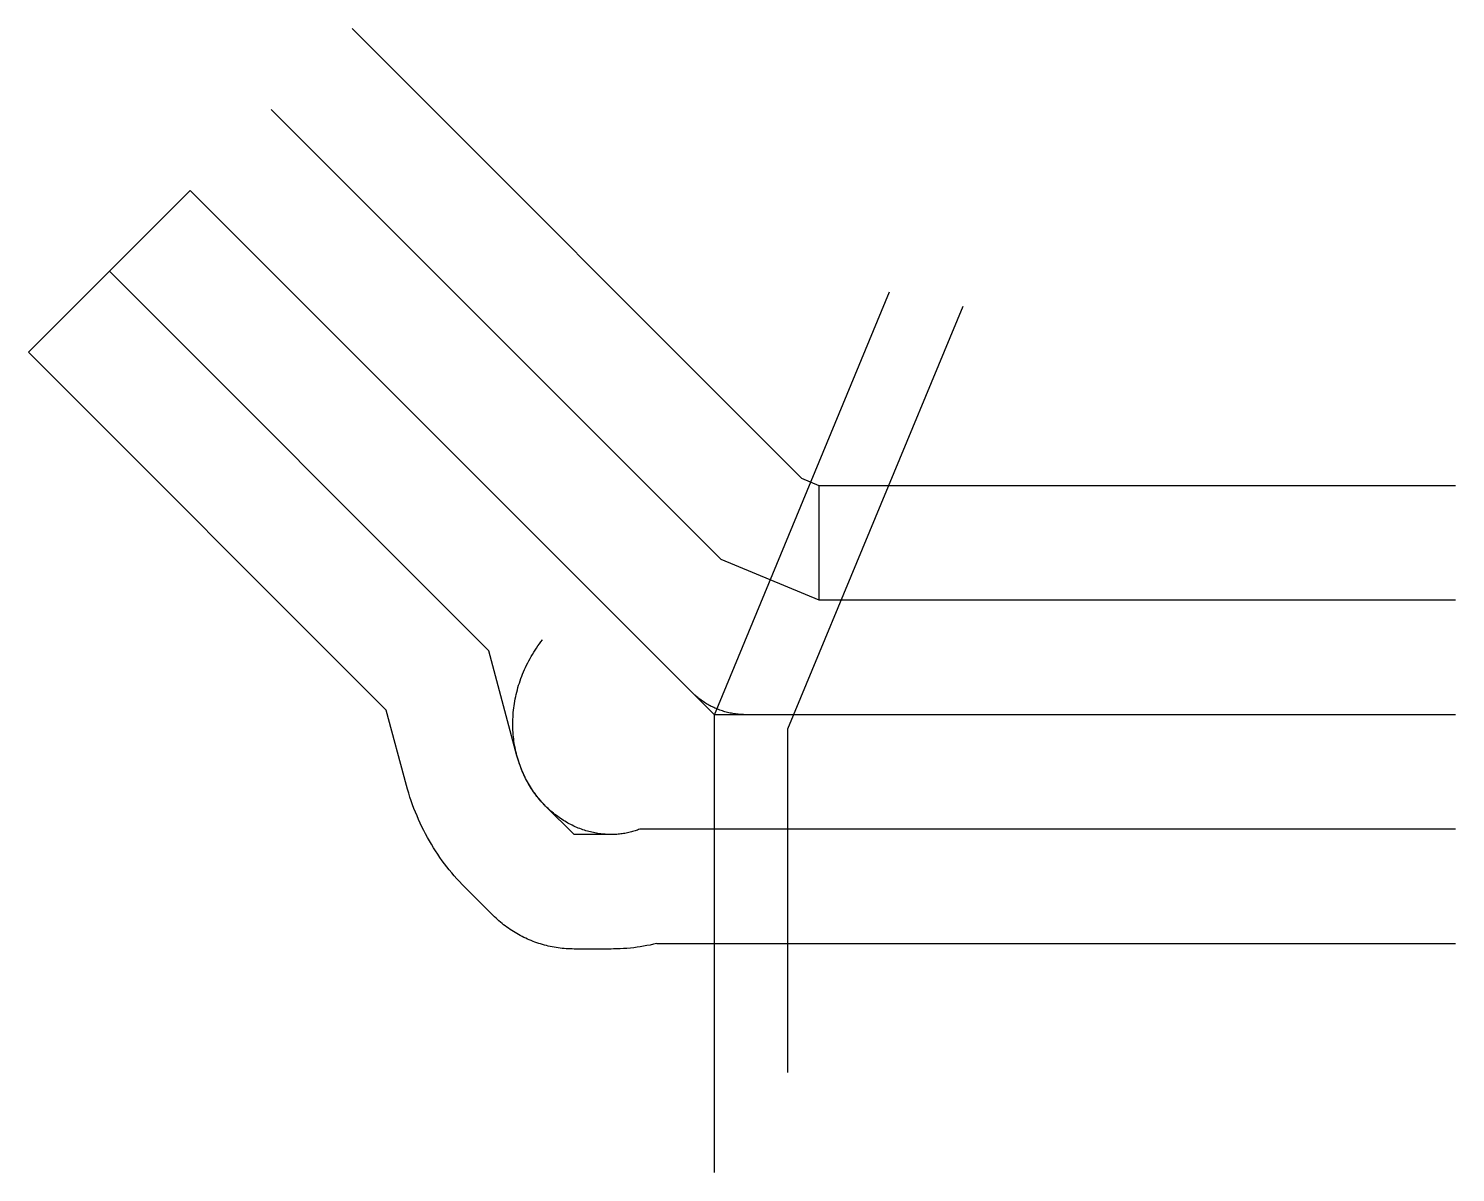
# Model space of a CAD drawing. Header units: metres. Extents: x -13881 to 15000, y -9260 to 13881.
import ezdxf

# ---------------------------------------------------------------- set-up
doc = ezdxf.new("R2010")
doc.units = ezdxf.units.M

msp = doc.modelspace()

# ---------------------------------------------------------------- linework, layer by layer
at = {"color": 1}
for p, q in [((-7333, 13881), (1772, 4776)), ((-8970, 12244), (135, 3139)), ((-13881, 7333), (-10607, 10607)), ((0, 0), (-10607, 10607)), ((-4563, 1289), (-12244, 8970)), ((-6639, 91), (-13881, 7333)), ((2124, 4630), (1772, 4776)), ((15000, 4630), (2124, 4630)), ((2124, 2315), (2124, 4630)), ((2124, 2315), (135, 3139)), ((15000, 2315), (2124, 2315)), ((-3995, -831), (-4563, 1289)), ((-6231, -1430), (-6639, 91)), ((15000, 0), (0, 0)), ((-2840, -2425), (-3414, -1850)), ((-2088, -2425), (-2840, -2425)), ((15000, -2315), (-1509, -2315)), ((-5051, -3487), (-4477, -4061)), ((-2088, -4740), (-2840, -4740)), ((-1167, -4630), (15000, -4630))]:
    msp.add_line(p, q, dxfattribs=at)
for points in [[(15000, 0), (642, 0), (615, 0), (588, 1), (561, 2), (534, 4), (507, 6), (480, 8), (453, 12), (427, 15), (400, 19), (373, 24), (346, 28), (320, 34), (294, 40), (267, 46), (241, 53), (215, 60), (189, 68), (163, 76), (137, 84), (112, 94), (87, 103), (61, 113), (36, 123), (12, 134), (-13, 145), (-37, 157), (-62, 169), (-86, 182), (-109, 194), (-133, 208), (-156, 222), (-179, 236), (-202, 250), (-225, 265), (-247, 280), (-269, 296), (-291, 312), (-312, 329), (-334, 346), (-354, 363), (-375, 380), (-395, 398), (-415, 417), (-435, 435), (-454, 454), (-454, 454), (-10607, 10607)], [(0, -9260), (0, 0), (3544, 8555)], [(5026, 8260), (1482, -295), (1482, -7240)], [(-1509, -2315), (-1532, -2324), (-1556, -2333), (-1580, -2342), (-1605, -2350), (-1629, -2357), (-1654, -2365), (-1680, -2372), (-1705, -2378), (-1731, -2385), (-1757, -2390), (-1784, -2396), (-1810, -2401), (-1837, -2405), (-1864, -2409), (-1892, -2413), (-1920, -2416), (-1947, -2418), (-1976, -2421), (-2004, -2422), (-2032, -2424), (-2061, -2424), (-2090, -2425), (-2119, -2424), (-2148, -2423), (-2178, -2422), (-2207, -2420), (-2237, -2418), (-2267, -2415), (-2297, -2412), (-2327, -2408), (-2357, -2403), (-2387, -2398), (-2417, -2392), (-2448, -2386), (-2478, -2379), (-2509, -2372), (-2539, -2364), (-2570, -2355), (-2601, -2346), (-2631, -2337), (-2662, -2326), (-2692, -2316), (-2723, -2304), (-2753, -2292), (-2784, -2279), (-2814, -2266), (-2844, -2252), (-2875, -2238), (-2905, -2223), (-2935, -2207), (-2965, -2191), (-2994, -2174), (-3024, -2157), (-3053, -2138), (-3083, -2120), (-3112, -2100), (-3141, -2081), (-3169, -2060), (-3198, -2039), (-3226, -2017), (-3254, -1995), (-3282, -1972), (-3309, -1949), (-3336, -1924), (-3363, -1900), (-3390, -1874), (-3416, -1849), (-3442, -1822), (-3467, -1795), (-3493, -1768), (-3517, -1739), (-3542, -1711), (-3566, -1681), (-3590, -1652), (-3613, -1621), (-3636, -1590), (-3658, -1559), (-3680, -1527), (-3702, -1494), (-3723, -1461), (-3743, -1428), (-3763, -1394), (-3783, -1359), (-3802, -1324), (-3820, -1289), (-3838, -1253), (-3855, -1216), (-3872, -1179), (-3888, -1142), (-3904, -1104), (-3919, -1066), (-3933, -1027), (-3947, -988), (-3960, -949), (-3973, -909), (-3985, -869), (-3996, -828), (-4006, -787), (-4016, -746), (-4025, -704), (-4034, -662), (-4042, -620), (-4049, -577), (-4055, -534), (-4061, -491), (-4066, -448), (-4070, -404), (-4073, -360), (-4076, -316), (-4078, -271), (-4079, -227), (-4079, -182), (-4079, -137), (-4077, -92), (-4075, -47), (-4073, -1), (-4069, 44), (-4065, 90), (-4059, 136), (-4053, 181), (-4046, 227), (-4039, 273), (-4030, 319), (-4021, 365), (-4010, 411), (-3999, 457), (-3987, 503), (-3975, 549), (-3961, 595), (-3946, 640), (-3931, 686), (-3915, 731), (-3898, 777), (-3880, 822), (-3861, 867), (-3842, 912), (-3821, 957), (-3800, 1001), (-3778, 1046), (-3755, 1090), (-3731, 1134), (-3706, 1177), (-3681, 1220), (-3654, 1263), (-3627, 1306), (-3599, 1348), (-3570, 1390), (-3540, 1432), (-3510, 1473), (-3478, 1514), (-3478, 1514)], [(-3414, -1850), (-3440, -1824), (-3466, -1797), (-3491, -1769), (-3516, -1741), (-3540, -1713), (-3564, -1683), (-3588, -1654), (-3611, -1623), (-3634, -1592), (-3657, -1561), (-3679, -1529), (-3700, -1497), (-3721, -1464), (-3742, -1430), (-3762, -1396), (-3781, -1361), (-3800, -1326), (-3819, -1291), (-3837, -1255), (-3854, -1219), (-3871, -1182), (-3887, -1144), (-3903, -1107), (-3918, -1068), (-3932, -1030), (-3946, -991), (-3959, -951), (-3972, -911), (-3984, -871), (-3995, -831)], [(-5051, -3487), (-5105, -3432), (-5159, -3376), (-5211, -3318), (-5263, -3260), (-5314, -3201), (-5364, -3140), (-5412, -3079), (-5460, -3016), (-5507, -2953), (-5553, -2889), (-5598, -2824), (-5642, -2757), (-5684, -2690), (-5726, -2622), (-5767, -2553), (-5806, -2484), (-5844, -2413), (-5881, -2342), (-5917, -2270), (-5952, -2197), (-5986, -2123), (-6018, -2049), (-6049, -1974), (-6079, -1898), (-6108, -1822), (-6135, -1744), (-6161, -1667), (-6186, -1588), (-6209, -1509), (-6231, -1430)], [(-1509, -2315), (-1532, -2324), (-1556, -2333), (-1580, -2342), (-1605, -2350), (-1629, -2357), (-1654, -2365), (-1680, -2372), (-1705, -2378), (-1731, -2385), (-1757, -2390), (-1784, -2396), (-1810, -2401), (-1837, -2405), (-1864, -2409), (-1892, -2413), (-1920, -2416), (-1947, -2418), (-1976, -2421), (-2004, -2422), (-2032, -2424), (-2061, -2424), (-2088, -2425)], [(-2840, -4740), (-2880, -4739), (-2921, -4738), (-2961, -4736), (-3002, -4734), (-3042, -4731), (-3082, -4727), (-3122, -4722), (-3162, -4717), (-3202, -4711), (-3242, -4704), (-3282, -4697), (-3321, -4689), (-3361, -4680), (-3400, -4671), (-3439, -4661), (-3478, -4650), (-3517, -4638), (-3555, -4626), (-3594, -4613), (-3632, -4600), (-3670, -4586), (-3707, -4571), (-3745, -4555), (-3782, -4539), (-3818, -4523), (-3855, -4505), (-3891, -4487), (-3927, -4469), (-3962, -4449), (-3998, -4429), (-4032, -4409), (-4067, -4388), (-4101, -4366), (-4135, -4344), (-4168, -4321), (-4201, -4297), (-4233, -4273), (-4265, -4249), (-4297, -4224), (-4328, -4198), (-4359, -4172), (-4389, -4145), (-4419, -4118), (-4448, -4090), (-4477, -4061)], [(-1167, -4630), (-1232, -4645), (-1298, -4659), (-1364, -4672), (-1431, -4684), (-1498, -4695), (-1565, -4705), (-1632, -4713), (-1700, -4720), (-1768, -4727), (-1837, -4732), (-1906, -4735), (-1975, -4738), (-2044, -4739), (-2088, -4740)]]:
    msp.add_lwpolyline(points, dxfattribs=at)

doc.saveas('drawing.dxf')
